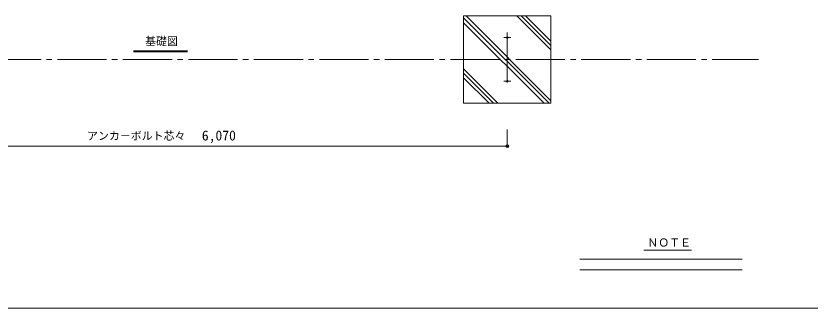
# Model space of a CAD drawing. Units: millimetres, scale not verified. Extents: x -10247 to 10142, y -7132 to 7111.
# Drawn here: x -4517 to 2760, y -7132 to -4450 of the extents above; entities that cross this region are included whole.
import ezdxf
from ezdxf.enums import TextEntityAlignment as Align

# ---------------------------------------------------------------- set-up
doc = ezdxf.new("R2010")
doc.units = ezdxf.units.MM
doc.header["$LTSCALE"] = 50
doc.header["$PDMODE"] = 32
doc.header["$PDSIZE"] = 25
doc.linetypes.add('CHAIN2', pattern=[12, 9, -1, 1, -1])
doc.layers.add('0-0_1', color=4, linetype='Continuous', lineweight=18)
doc.layers.add('1-0_SPLIN', color=7, linetype='Continuous', lineweight=18)
doc.styles.add('ＭＳ ゴシック', font='')
doc.styles.get('ＭＳ ゴシック').set_extended_font_data('MS Gothic')

msp = doc.modelspace()

# ---------------------------------------------------------------- linework, layer by layer
at = {"layer": '0-0_1', "lineweight": 9}
for p, q in [((-14.49, -5493.85), (-14.49, -5650.7)), ((-6084.49, -5646.04), (-14.49, -5646.04))]:
    msp.add_line(p, q, dxfattribs=at)
at = {"layer": '0-0_1', "color": 5}
for p, q in [((1674.21, -6599.01), (1235.03, -6599.01)), ((2138.52, -6683.75), (648.93, -6683.75)), ((648.93, -6781.75), (2138.52, -6781.75))]:
    msp.add_line(p, q, dxfattribs=at)
at = {"layer": '0-0_1', "color": 7}
msp.add_line((-10247.3, -7131.76), (10142.08, -7131.76), dxfattribs=at)
at = {"layer": '0-0_1'}
msp.add_point((-14.49, -5646.04), dxfattribs=at)
at = {"layer": '1-0_SPLIN', "color": 2}
for p, q in [((-414.49, -4467.25), (368.18, -5249.92)), ((-393, -4449.92), (385.51, -5228.43)), ((72.65, -4449.92), (385.51, -4762.78)), ((112.65, -4449.92), (385.51, -4722.78)), ((152.65, -4449.92), (385.51, -4682.78)), ((-414.49, -4513.62), (321.81, -5249.92)), ((-414.49, -4937.06), (-101.63, -5249.92)), ((-414.49, -4977.05), (-141.63, -5249.92)), ((-414.49, -5017.05), (-181.63, -5249.92))]:
    msp.add_line(p, q, dxfattribs=at)
at = {"layer": '1-0_SPLIN', "color": 2, "linetype": 'CHAIN2'}
for p, q in [((16.76, -4649.92), (-47.9, -4649.92)), ((-14.49, -4601.78), (-14.49, -5098.4)), ((16.76, -5049.92), (-47.9, -5049.92))]:
    msp.add_line(p, q, dxfattribs=at)
at = {"layer": '1-0_SPLIN', "color": 4, "lineweight": 9}
for p, q in [((-3438.21, -4770.8), (-2943.84, -4770.8)), ((-3438.21, -4781.07), (-2943.84, -4781.07))]:
    msp.add_line(p, q, dxfattribs=at)
at = {"layer": '1-0_SPLIN', "color": 2}
msp.add_lwpolyline([(385.51, -4449.92), (385.51, -5249.92), (-414.49, -5249.92), (-414.49, -4449.92)], close=True, dxfattribs=at)
at = {"layer": '1-0_SPLIN', "color": 2, "linetype": 'CHAIN2'}
msp.add_lwpolyline([(-5326.84, -4849.92), (-4736.43, -4849.92), (2286.22, -4849.92)], dxfattribs=at)
at = {"layer": '1-0_SPLIN', "color": 2}
for centre in [(-14.49, -4649.92), (-14.49, -5049.92)]:
    msp.add_circle(centre, 8, dxfattribs=at)

# ---------------------------------------------------------------- texts
at = {"layer": '0-0_1', "style": 'ＭＳ ゴシック'}
for s, height, p in [('6,070', 91.64, (-2813.17, -5621.04)), ('ＮＯＴＥ', 73.31, (1268.52, -6589.21))]:
    msp.add_text(s, height=height, dxfattribs=at).set_placement(p, align=Align.BOTTOM_LEFT)
at = {"layer": '1-0_SPLIN', "color": 4, "style": 'ＭＳ ゴシック'}
for s, p in [('基礎図', (-3333.08, -4741.16)), ('アンカ－ボルト芯々', (-3864.23, -5609.87))]:
    msp.add_text(s, height=73.31, dxfattribs=at).set_placement(p, align=Align.BOTTOM_LEFT)

doc.saveas('drawing.dxf')
